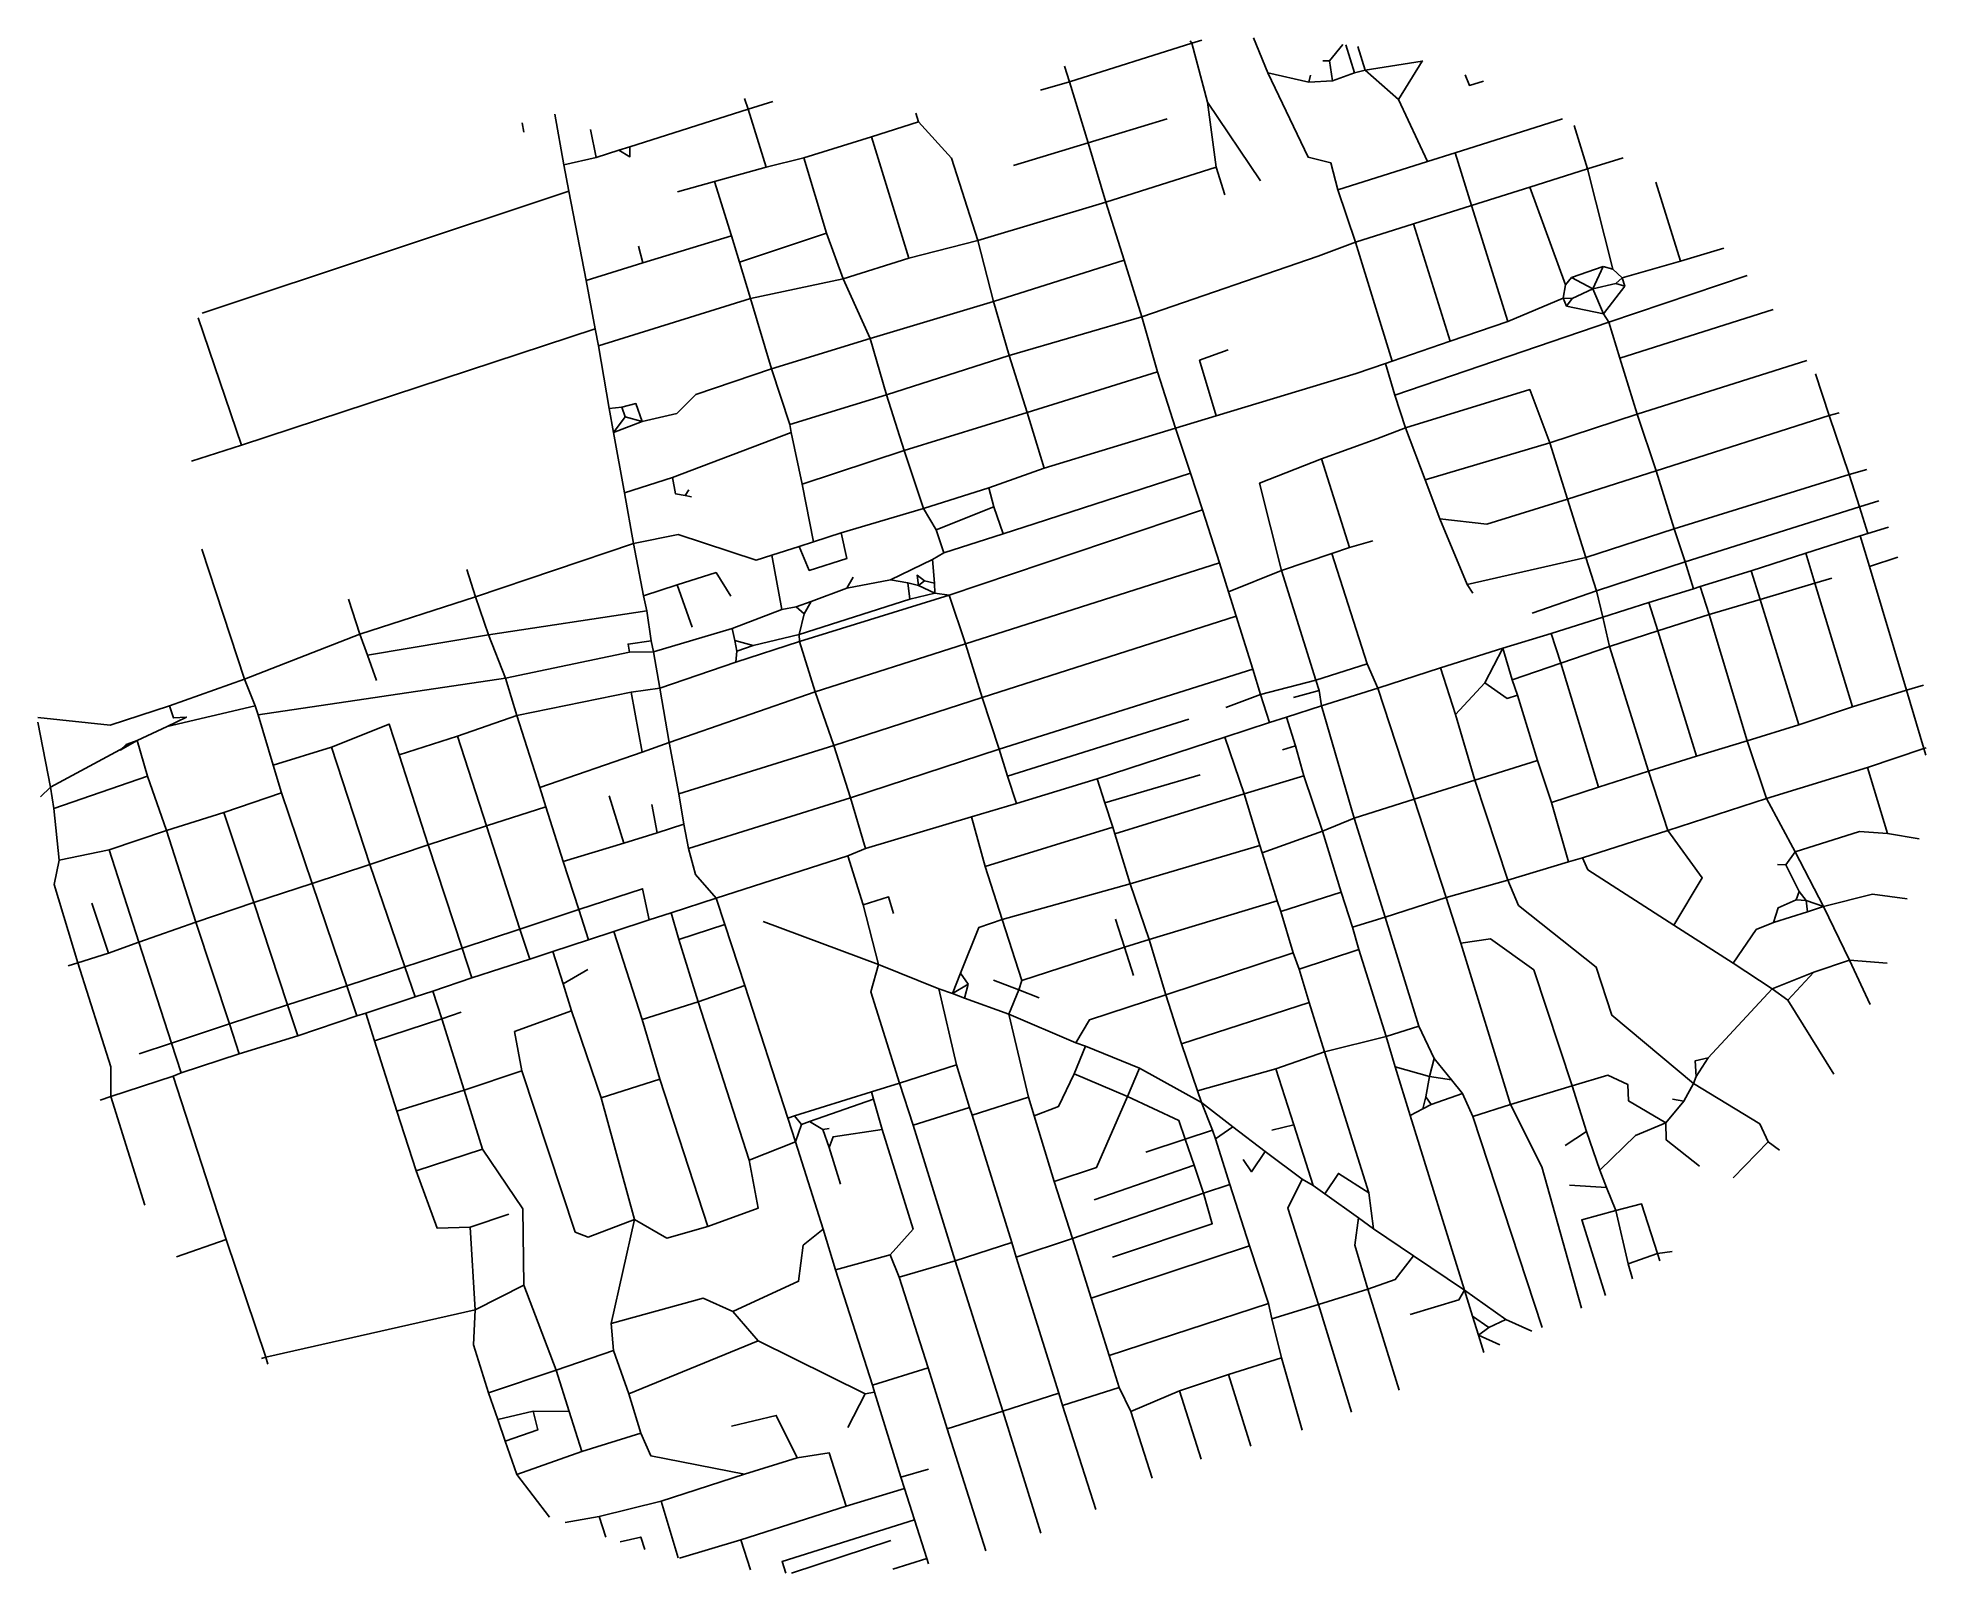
# Model space of a CAD drawing. Header units: metres. Extents: x 623810 to 626792, y 4838175 to 4840601.
import ezdxf

# ---------------------------------------------------------------- set-up
doc = ezdxf.new("R2010")
doc.units = ezdxf.units.M

msp = doc.modelspace()

# ---------------------------------------------------------------- linework, layer by layer
at = {"layer": 'ROADS'}
for points in [[(625632.5, 4840592.2), (625439.4, 4840531.1)], [(625632.5, 4840592.2), (625630, 4840596.1)], [(625648.4, 4840597.2), (625632.5, 4840592.2)], [(625657.2, 4840499.4), (625632.5, 4840592.2)], [(625752.6, 4840545.6), (625730, 4840601)], [(625850.1, 4840564.6), (625839.5, 4840564.5)], [(625850.1, 4840564.6), (625871, 4840590.2)], [(625854.9, 4840532.8), (625850.1, 4840564.6)], [(625889.7, 4840545.4), (625876.1, 4840589.6)], [(625906.3, 4840550), (625894.6, 4840587)], [(625996.2, 4840564.1), (625906.3, 4840550)], [(625996.2, 4840564.1), (625958.9, 4840503.2)], [(625997.2, 4840564.5), (625996.2, 4840564.1)], [(625439.4, 4840531.1), (625431.7, 4840555.9)], [(625863.2, 4840360.9), (625851.9, 4840403.5), (625816.3, 4840412.1), (625752.6, 4840545.6)], [(625817.2, 4840530.6), (625752.6, 4840545.6)], [(625817.2, 4840530.6), (625820.3, 4840541.8)], [(625854.9, 4840532.8), (625817.2, 4840530.6)], [(625889.7, 4840545.4), (625854.9, 4840532.8)], [(625906.3, 4840550), (625889.7, 4840545.4)], [(625958.9, 4840503.2), (625906.3, 4840550)], [(626093.2, 4840532.6), (626070.9, 4840525.7), (626064.4, 4840542.6)], [(624931.8, 4840488.1), (624926.3, 4840504.8)], [(625439.4, 4840531.1), (625393.8, 4840518.1)], [(625468.8, 4840435.1), (625439.4, 4840531.1)], [(626005, 4840405.4), (625958.9, 4840503.2)], [(624640.9, 4840400.4), (624626.4, 4840480.3)], [(624931.8, 4840488.1), (624745.2, 4840428.8)], [(624970.9, 4840500.3), (624931.8, 4840488.1)], [(624960.4, 4840396.8), (624931.8, 4840488.1)], [(625201.1, 4840468.1), (625196.5, 4840481.7)], [(625468.8, 4840435.1), (625593.8, 4840473.1)], [(625741.1, 4840374.7), (625657.2, 4840499.4)], [(625671.2, 4840396.7), (625657.2, 4840499.4)], [(626218.2, 4840472.9), (626048.4, 4840419.1)], [(624574.8, 4840466.7), (624577.5, 4840451.9)], [(624691.8, 4840411.9), (624682.9, 4840455.8)], [(625126.6, 4840444.3), (625020.1, 4840411.1)], [(625201.1, 4840468.1), (625126.6, 4840444.3)], [(625185.7, 4840252.9), (625126.6, 4840444.3)], [(625294.6, 4840280.5), (625253.2, 4840410.5), (625201.1, 4840468.1)], [(626257.6, 4840393.8), (626236.3, 4840462.2)], [(624727.5, 4840423.2), (624691.8, 4840411.9)], [(624727.5, 4840423.2), (624745.1, 4840413.1), (624745.2, 4840428.8)], [(624745.2, 4840428.8), (624727.5, 4840423.2)], [(625468.8, 4840435.1), (625350.8, 4840399.1)], [(625496.9, 4840341.4), (625468.8, 4840435.1)], [(626048.4, 4840419.1), (626005, 4840405.4)], [(626074.3, 4840335.8), (626048.4, 4840419.1)], [(624691.8, 4840411.9), (624640.9, 4840400.4)], [(624648.9, 4840358.5), (624640.9, 4840400.4)], [(624960.4, 4840396.8), (624878.9, 4840373.9)], [(625020.1, 4840411.1), (624960.4, 4840396.8)], [(625055.7, 4840292.1), (625020.1, 4840411.1)], [(625671.2, 4840396.7), (625496.9, 4840341.4)], [(625684.5, 4840352.6), (625671.2, 4840396.7)], [(626005, 4840405.4), (625863.2, 4840360.9)], [(626257.6, 4840393.8), (626166.5, 4840364.8)], [(626314, 4840411.5), (626257.6, 4840393.8)], [(626297.7, 4840235.5), (626257.6, 4840393.8)], [(624648.9, 4840358.5), (624069.8, 4840165.8)], [(624676, 4840217.7), (624648.9, 4840358.5)], [(624878.9, 4840373.9), (624820.6, 4840357.8)], [(624905.6, 4840288.1), (624878.9, 4840373.9)], [(625890.9, 4840277.9), (625863.2, 4840360.9)], [(626166.5, 4840364.8), (626074.3, 4840335.8)], [(626222.6, 4840210.8), (626166.5, 4840364.8)], [(626404.3, 4840248.3), (626365.3, 4840372.7)], [(625496.9, 4840341.4), (625294.6, 4840280.5)], [(625525.6, 4840249.6), (625496.9, 4840341.4)], [(626074.3, 4840335.8), (625982.6, 4840307)], [(626131.5, 4840152.9), (626074.3, 4840335.8)], [(625982.6, 4840307), (625890.9, 4840277.9)], [(626040.5, 4840121.8), (625982.6, 4840307)], [(624765.4, 4840245.6), (624758.7, 4840271.9)], [(624905.6, 4840288.1), (624765.4, 4840245.6)], [(624918.2, 4840246.6), (624905.6, 4840288.1)], [(625055.7, 4840292.1), (624918.2, 4840246.6)], [(625082.2, 4840220.2), (625055.7, 4840292.1)], [(625294.6, 4840280.5), (625185.7, 4840252.9)], [(625319.5, 4840184.5), (625294.6, 4840280.5)], [(625890.9, 4840277.9), (625832.4, 4840256.1)], [(625948.8, 4840090.2), (625890.9, 4840277.9)], [(626473, 4840268.8), (626404.3, 4840248.3)], [(624765.4, 4840245.6), (624676, 4840217.7)], [(624935.9, 4840189.2), (624918.2, 4840246.6)], [(625185.7, 4840252.9), (625082.2, 4840220.2)], [(625525.6, 4840249.6), (625319.5, 4840184.5)], [(625553.7, 4840160), (625525.6, 4840249.6)], [(625832.4, 4840256.1), (625553.7, 4840160)], [(626282.2, 4840239.5), (626232.5, 4840222.5)], [(626266, 4840204.5), (626282.2, 4840239.5)], [(626297.7, 4840235.5), (626282.2, 4840239.5)], [(626312.5, 4840221.9), (626297.7, 4840235.5)], [(626404.3, 4840248.3), (626312.5, 4840221.9)], [(624690.3, 4840141.4), (624676, 4840217.7)], [(625082.2, 4840220.2), (624935.9, 4840189.2)], [(625124.5, 4840125.7), (625082.2, 4840220.2)], [(626222.6, 4840210.8), (626219.2, 4840189.4)], [(626232.5, 4840222.5), (626222.6, 4840210.8)], [(626266, 4840204.5), (626232.5, 4840222.5)], [(626233.4, 4840188.9), (626266, 4840204.5)], [(626302.4, 4840212.6), (626266, 4840204.5)], [(626282.7, 4840164.6), (626266, 4840204.5)], [(626282.7, 4840164.6), (626316.5, 4840208.5)], [(626509.9, 4840225.6), (626291.1, 4840151.8)], [(626302.4, 4840212.6), (626312.5, 4840221.9)], [(626316.5, 4840208.5), (626302.4, 4840212.6)], [(626316.5, 4840208.5), (626312.5, 4840221.9)], [(624935.9, 4840189.2), (624695.8, 4840114.1)], [(624969, 4840078.2), (624935.9, 4840189.2)], [(625319.5, 4840184.5), (625124.5, 4840125.7)], [(625344.4, 4840098.8), (625319.5, 4840184.5)], [(626219.2, 4840189.4), (626131.5, 4840152.9)], [(626219.2, 4840189.4), (626224.1, 4840176.7)], [(626219.2, 4840189.4), (626233.4, 4840188.9)], [(626224.1, 4840176.7), (626233.4, 4840188.9)], [(626224.1, 4840176.7), (626282.7, 4840164.6)], [(624131.8, 4839957.6), (624063.5, 4840158.5)], [(625553.7, 4840160), (625344.4, 4840098.8)], [(625578.3, 4840073), (625553.7, 4840160)], [(626291.1, 4840151.8), (625953.1, 4840036.3)], [(626131.5, 4840152.9), (626040.5, 4840121.8)], [(626291.1, 4840151.8), (626282.7, 4840164.6)], [(626308.5, 4840094.6), (626291.1, 4840151.8)], [(626550.8, 4840171.6), (626308.5, 4840094.6)], [(624690.3, 4840141.4), (624131.8, 4839957.6)], [(624695.8, 4840114.1), (624690.3, 4840141.4)], [(625124.5, 4840125.7), (624969, 4840078.2)], [(625150.3, 4840036.7), (625124.5, 4840125.7)], [(626040.5, 4840121.8), (625948.8, 4840090.2)], [(624712.4, 4840015.5), (624695.8, 4840114.1)], [(625344.4, 4840098.8), (625150.3, 4840036.7)], [(625372.5, 4840008.8), (625344.4, 4840098.8)], [(625671.1, 4840003.7), (625644.8, 4840091.4), (625690.2, 4840107.8)], [(625938.3, 4840086.4), (625892.2, 4840070.4)], [(625948.8, 4840090.2), (625938.3, 4840086.4)], [(625938.3, 4840086.4), (625953.1, 4840036.3)], [(626336, 4840006.1), (626308.5, 4840094.6)], [(626603.8, 4840091.2), (626336, 4840006.1)], [(624969, 4840078.2), (624849.2, 4840037.6), (624819.2, 4840007.6), (624764.6, 4839994.6)], [(624997.9, 4839989.8), (624969, 4840078.2)], [(625578.3, 4840073), (625372.5, 4840008.8)], [(625606.8, 4839984.4), (625578.3, 4840073)], [(625892.2, 4840070.4), (625671.1, 4840003.7)], [(626639, 4840004.2), (626617.5, 4840069.8)], [(625150.3, 4840036.7), (624997.9, 4839989.8)], [(625178.2, 4839949.1), (625150.3, 4840036.7)], [(625970.3, 4839985), (625953.1, 4840036.3)], [(626197.8, 4839961.1), (626166.4, 4840045.2), (625970.3, 4839985)], [(624732.7, 4840017.3), (624712.4, 4840015.5)], [(624719.5, 4839977.2), (624712.4, 4840015.5)], [(624719.5, 4839977.2), (624737.6, 4840001.9)], [(624764.6, 4839994.6), (624754.8, 4840023.1), (624732.7, 4840017.3)], [(624737.6, 4840001.9), (624732.7, 4840017.3)], [(624764.6, 4839994.6), (624737.6, 4840001.9)], [(625372.5, 4840008.8), (625178.2, 4839949.1)], [(625399.3, 4839920.9), (625372.5, 4840008.8)], [(625671.1, 4840003.7), (625606.8, 4839984.4)], [(626336, 4840006.1), (626197.8, 4839961.1)], [(626366.1, 4839916.6), (626336, 4840006.1)], [(626639, 4840004.2), (626366.1, 4839916.6)], [(626655.1, 4840008.3), (626639, 4840004.2)], [(626670.5, 4839911), (626639, 4840004.2)], [(624764.6, 4839994.6), (624719.5, 4839977.2)], [(624736.5, 4839881.9), (624719.5, 4839977.2)], [(625000, 4839977.2), (624812.3, 4839906.2)], [(625000, 4839977.2), (624997.9, 4839989.8)], [(625017.3, 4839895.8), (625000, 4839977.2)], [(625606.8, 4839984.4), (625399.3, 4839920.9)], [(625630.7, 4839912.9), (625606.8, 4839984.4)], [(625837.3, 4839935.6), (625924.6, 4839967.4)], [(625970.3, 4839985), (625924.6, 4839967.4)], [(625970.3, 4839985), (626001.2, 4839902.8)], [(624131.8, 4839957.6), (624053, 4839932.3)], [(625178.2, 4839949.1), (625017.3, 4839895.8)], [(625208.7, 4839857.5), (625178.2, 4839949.1)], [(626197.8, 4839961.1), (626001.2, 4839902.8)], [(626225.8, 4839872.1), (626197.8, 4839961.1)], [(624812.3, 4839906.2), (624736.5, 4839881.9)], [(624812.3, 4839906.2), (624817, 4839880.6), (624832.4, 4839877.7)], [(625399.3, 4839920.9), (625311.8, 4839889.7)], [(625385.3, 4839833.6), (625630.7, 4839912.9)], [(625649.4, 4839855.3), (625630.7, 4839912.9)], [(625774.5, 4839759.3), (625739.7, 4839897.5), (625837.3, 4839935.6)], [(625881.4, 4839795.5), (625837.3, 4839935.6)], [(626366.1, 4839916.6), (626225.8, 4839872.1)], [(626394.2, 4839825), (626366.1, 4839916.6)], [(626670.5, 4839911), (626394.2, 4839825)], [(626698.9, 4839919), (626670.5, 4839911)], [(626687.1, 4839860), (626670.5, 4839911)], [(624751, 4839802), (624736.5, 4839881.9)], [(624832.4, 4839877.7), (624838.2, 4839886.8)], [(624832.4, 4839877.7), (624842.5, 4839875.7)], [(625034.9, 4839804.5), (625017.3, 4839895.8)], [(625311.8, 4839889.7), (625208.7, 4839857.5)], [(625311.8, 4839889.7), (625319.7, 4839860.1)], [(626001.2, 4839902.8), (626024.2, 4839840.9)], [(625208.7, 4839857.5), (625079.1, 4839818.7)], [(625229, 4839823.4), (625208.7, 4839857.5)], [(625319.7, 4839860.1), (625229, 4839823.4)], [(625649.4, 4839855.3), (625249.3, 4839720.5)], [(625319.7, 4839860.1), (625334.7, 4839817.2)], [(625676.1, 4839771.4), (625649.4, 4839855.3)], [(626225.8, 4839872.1), (626098.5, 4839832.7), (626024.2, 4839840.9)], [(626254.8, 4839780.1), (626225.8, 4839872.1)], [(626687.1, 4839860), (626411.6, 4839773.3)], [(626717.6, 4839869.5), (626687.1, 4839860)], [(626700.2, 4839817.8), (626687.1, 4839860)], [(625079.1, 4839818.7), (625088, 4839778.5), (625028.5, 4839759.5), (625012.6, 4839797.4)], [(625079.1, 4839818.7), (625034.9, 4839804.5)], [(625229, 4839823.4), (625240.8, 4839787.3)], [(625334.7, 4839817.2), (625240.8, 4839787.3)], [(625385.3, 4839833.6), (625334.7, 4839817.2)], [(626024.2, 4839840.9), (626067.3, 4839737.3)], [(626394.2, 4839825), (626254.8, 4839780.1)], [(626411.6, 4839773.3), (626394.2, 4839825)], [(626700.2, 4839817.8), (626688, 4839813.9)], [(626732.8, 4839828), (626700.2, 4839817.8)], [(624136.7, 4839587.5), (624069.2, 4839793.2)], [(624751, 4839802), (624501.5, 4839717.9)], [(624969.1, 4839783.4), (624944.7, 4839775.6), (624821.2, 4839816.1), (624751, 4839802)], [(624766.7, 4839719.6), (624751, 4839802)], [(625012.6, 4839797.4), (624969.1, 4839783.4)], [(625034.9, 4839804.5), (625012.6, 4839797.4)], [(625240.8, 4839787.3), (625222.9, 4839776.8)], [(625881.4, 4839795.5), (625853.7, 4839786.2)], [(625918.4, 4839806.4), (625881.4, 4839795.5)], [(626602.2, 4839786.7), (626515.9, 4839758.8)], [(626688, 4839813.9), (626602.2, 4839786.7)], [(626616.4, 4839739.2), (626602.2, 4839786.7)], [(626702.9, 4839765.8), (626688, 4839813.9)], [(624501.5, 4839717.9), (624487.8, 4839760.7)], [(624969.1, 4839783.4), (624985.2, 4839697.9)], [(625222.9, 4839776.8), (625156.7, 4839744.4)], [(625226.3, 4839739.5), (625222.9, 4839776.8)], [(625676.1, 4839771.4), (625275.1, 4839643.6)], [(625690.5, 4839725.5), (625676.1, 4839771.4)], [(625774.5, 4839759.3), (625690.5, 4839725.5)], [(625853.7, 4839786.2), (625774.5, 4839759.3)], [(625828.4, 4839586.2), (625774.5, 4839759.3)], [(625909.3, 4839611.9), (625853.7, 4839786.2)], [(626254.8, 4839780.1), (626067.3, 4839737.3)], [(626271.8, 4839727.3), (626254.8, 4839780.1)], [(626411.6, 4839773.3), (626271.8, 4839727.3)], [(626424.9, 4839730.6), (626411.6, 4839773.3)], [(626515.9, 4839758.8), (626435.7, 4839733.9)], [(626530.3, 4839713.3), (626515.9, 4839758.8)], [(626747.7, 4839780.4), (626702.9, 4839765.8)], [(626761.5, 4839570.3), (626702.9, 4839765.8)], [(624819.8, 4839736.6), (624766.7, 4839719.6)], [(624819.8, 4839736.6), (624881.4, 4839756.1), (624904.4, 4839718.6)], [(624819.8, 4839736.6), (624843.7, 4839670)], [(625087.6, 4839731.7), (625031.4, 4839710.2)], [(625087.6, 4839731.7), (625097.8, 4839748.6)], [(625156.7, 4839744.4), (625087.6, 4839731.7)], [(625184, 4839739.7), (625156.7, 4839744.4)], [(625187.2, 4839714), (625184, 4839739.7)], [(625201, 4839735.6), (625184, 4839739.7)], [(625210.4, 4839742.8), (625198.8, 4839751.9), (625201, 4839735.6)], [(625201, 4839735.6), (625210.4, 4839742.8)], [(625226.6, 4839723.7), (625201, 4839735.6)], [(625226.3, 4839739.5), (625210.4, 4839742.8)], [(625226.6, 4839723.7), (625226.3, 4839739.5)], [(626067.3, 4839737.3), (626076.5, 4839723.6)], [(626271.8, 4839727.3), (626170.1, 4839691.7)], [(626281.5, 4839685.5), (626271.8, 4839727.3)], [(626424.9, 4839730.6), (626354.6, 4839708.6)], [(626435.7, 4839733.9), (626424.9, 4839730.6)], [(626449.4, 4839689.6), (626435.7, 4839733.9)], [(626616.4, 4839739.2), (626530.3, 4839713.3)], [(626643.6, 4839747.5), (626616.4, 4839739.2)], [(626675.8, 4839544.2), (626616.4, 4839739.2)], [(624318.9, 4839658.9), (624300.8, 4839714.2)], [(624501.5, 4839717.9), (624318.9, 4839658.9)], [(624521.9, 4839657.8), (624501.5, 4839717.9)], [(624772.1, 4839695.5), (624766.7, 4839719.6)], [(624985.2, 4839697.9), (624906.6, 4839667.8)], [(625008, 4839702.1), (624985.2, 4839697.9)], [(625031.4, 4839710.2), (625008, 4839702.1)], [(625020.6, 4839690.7), (625008, 4839702.1)], [(625187.2, 4839714), (625012.5, 4839658.4)], [(625249.3, 4839720.5), (625013.1, 4839647.4)], [(625020.6, 4839690.7), (625031.4, 4839710.2)], [(625226.6, 4839723.7), (625187.2, 4839714)], [(625249.3, 4839720.5), (625226.6, 4839723.7)], [(625275.1, 4839643.6), (625249.3, 4839720.5)], [(625702.6, 4839687.1), (625690.5, 4839725.5)], [(626354.6, 4839708.6), (626281.5, 4839685.5)], [(626368.4, 4839664.1), (626354.6, 4839708.6)], [(626449.4, 4839689.6), (626530.3, 4839713.3)], [(626591.3, 4839515.6), (626530.3, 4839713.3)], [(624772.1, 4839695.5), (624521.9, 4839657.8)], [(624779, 4839648.4), (624772.1, 4839695.5)], [(624906.6, 4839667.8), (624782.2, 4839630.8)], [(624910.8, 4839648.6), (624906.6, 4839667.8)], [(625012.5, 4839658.4), (625020.6, 4839690.7)], [(625702.6, 4839687.1), (625301.5, 4839558.7)], [(625729, 4839603.5), (625702.6, 4839687.1)], [(626281.5, 4839685.5), (626199.9, 4839660)], [(626292.2, 4839639.4), (626281.5, 4839685.5)], [(626449.4, 4839689.6), (626368.4, 4839664.1)], [(626509.5, 4839490.5), (626449.4, 4839689.6)], [(624318.9, 4839658.9), (624136.7, 4839587.5)], [(624330.9, 4839625.5), (624318.9, 4839658.9)], [(624521.9, 4839657.8), (624330.9, 4839625.5)], [(624548.9, 4839589.1), (624521.9, 4839657.8)], [(624779, 4839648.4), (624742.3, 4839643), (624744.6, 4839630.3)], [(624782.2, 4839630.8), (624779, 4839648.4)], [(624914.2, 4839631.7), (624910.8, 4839648.6)], [(624939.6, 4839641.1), (624910.8, 4839648.6)], [(625013.1, 4839647.4), (624912.3, 4839614.7)], [(624939.6, 4839641.1), (624914.2, 4839631.7)], [(625012.5, 4839658.4), (624939.6, 4839641.1)], [(625013.1, 4839647.4), (625012.5, 4839658.4)], [(625038, 4839567.5), (625013.1, 4839647.4)], [(625275.1, 4839643.6), (625038, 4839567.5)], [(625301.5, 4839558.7), (625275.1, 4839643.6)], [(626199.9, 4839660), (626123.7, 4839636.8)], [(626215.4, 4839613.2), (626199.9, 4839660)], [(626292.2, 4839639.4), (626215.4, 4839613.2)], [(626368.4, 4839664.1), (626292.2, 4839639.4)], [(626353.6, 4839442.4), (626292.2, 4839639.4)], [(626429.8, 4839465.8), (626368.4, 4839664.1)], [(624345.1, 4839585.8), (624330.9, 4839625.5)], [(624744.6, 4839630.3), (624548.9, 4839589.1)], [(624782.2, 4839630.8), (624744.6, 4839630.3)], [(624792.6, 4839573.6), (624782.2, 4839630.8)], [(624912.3, 4839614.7), (624792.6, 4839573.6)], [(624912.3, 4839614.7), (624914.2, 4839631.7)], [(625909.3, 4839611.9), (625828.4, 4839586.2)], [(625926.2, 4839573.6), (625909.3, 4839611.9)], [(626123.7, 4839636.8), (626025.4, 4839605.6)], [(626095.3, 4839581.9), (626123.7, 4839636.8)], [(626138.7, 4839586.6), (626123.7, 4839636.8)], [(626215.4, 4839613.2), (626138.7, 4839586.6)], [(626274.7, 4839417.3), (626215.4, 4839613.2)], [(624136.7, 4839587.5), (624018.2, 4839545.4)], [(624153.3, 4839545.6), (624136.7, 4839587.5)], [(624548.9, 4839589.1), (624158.1, 4839531.1)], [(624566.4, 4839530.4), (624548.9, 4839589.1)], [(625729, 4839603.5), (625328.2, 4839476.9)], [(625741.3, 4839563.4), (625729, 4839603.5)], [(625828.4, 4839586.2), (625741.3, 4839563.4)], [(625833.6, 4839569.8), (625828.4, 4839586.2)], [(626025.4, 4839605.6), (625926.2, 4839573.6)], [(626049.2, 4839531.7), (626025.4, 4839605.6)], [(626049.2, 4839531.7), (626095.3, 4839581.9)], [(626147.1, 4839562.5), (626130.9, 4839557.3), (626095.3, 4839581.9)], [(626147.1, 4839562.5), (626138.7, 4839586.6)], [(626788, 4839578), (626761.5, 4839570.3)], [(624747.3, 4839566.9), (624566.4, 4839530.4)], [(624792.6, 4839573.6), (624747.3, 4839566.9)], [(624764.3, 4839472.6), (624747.3, 4839566.9)], [(624807.4, 4839487.6), (624792.6, 4839573.6)], [(625038, 4839567.5), (624807.4, 4839487.6)], [(625067.1, 4839482.8), (625038, 4839567.5)], [(625301.5, 4839558.7), (625067.1, 4839482.8)], [(625328.2, 4839476.9), (625301.5, 4839558.7)], [(625741.3, 4839563.4), (625686.1, 4839543.1)], [(625755.2, 4839519.3), (625741.3, 4839563.4)], [(625833.6, 4839569.8), (625793.3, 4839558.8)], [(625837.6, 4839545.4), (625833.6, 4839569.8)], [(625926.2, 4839573.6), (625837.6, 4839545.4)], [(625983.6, 4839398.3), (625926.2, 4839573.6)], [(626178.6, 4839459), (626147.1, 4839562.5)], [(626761.5, 4839570.3), (626675.8, 4839544.2)], [(626788.9, 4839478.2), (626761.5, 4839570.3)], [(623830.2, 4839417.3), (623810, 4839519.8)], [(624018.2, 4839545.4), (623924.2, 4839515.1), (623810.4, 4839527.2)], [(624153.3, 4839545.6), (624014.4, 4839512.8)], [(624014.4, 4839512.8), (624044.9, 4839527.7), (624024.4, 4839526.5), (624018.2, 4839545.4)], [(624158.1, 4839531.1), (624153.3, 4839545.6)], [(624181.6, 4839451.7), (624158.1, 4839531.1)], [(624566.4, 4839530.4), (624472.9, 4839497.7)], [(624603.1, 4839416.6), (624566.4, 4839530.4)], [(625627.8, 4839524.7), (625341.5, 4839434.3)], [(625755.2, 4839519.3), (625684.7, 4839496.1)], [(625782.1, 4839527.8), (625755.2, 4839519.3)], [(625837.6, 4839545.4), (625782.1, 4839527.8)], [(625796.3, 4839482.2), (625782.1, 4839527.8)], [(625888.9, 4839367.9), (625837.6, 4839545.4)], [(626079.5, 4839428.4), (626049.2, 4839531.7)], [(626675.8, 4839544.2), (626591.3, 4839515.6)], [(623966.9, 4839490.8), (623830.2, 4839417.3)], [(623966.9, 4839490.8), (623949.9, 4839484.4), (623940, 4839475.6), (623966.9, 4839490.8)], [(624014.4, 4839512.8), (623966.9, 4839490.8)], [(623983.3, 4839434.2), (623966.9, 4839490.8)], [(624380.8, 4839468.1), (624364.8, 4839516.8), (624273.8, 4839480.5)], [(624472.9, 4839497.7), (624380.8, 4839468.1)], [(624518.9, 4839356.2), (624472.9, 4839497.7)], [(625684.7, 4839496.1), (625483.1, 4839430.1)], [(625715.1, 4839406.7), (625684.7, 4839496.1)], [(626509.5, 4839490.5), (626429.8, 4839465.8)], [(626591.3, 4839515.6), (626509.5, 4839490.5)], [(626540.1, 4839399.2), (626509.5, 4839490.5)], [(624273.8, 4839480.5), (624181.6, 4839451.7)], [(624334.6, 4839295), (624273.8, 4839480.5)], [(624426.7, 4839326.1), (624380.8, 4839468.1)], [(624764.3, 4839472.6), (624603.1, 4839416.6)], [(624807.4, 4839487.6), (624764.3, 4839472.6)], [(624822.3, 4839406.5), (624807.4, 4839487.6)], [(625067.1, 4839482.8), (624822.3, 4839406.5)], [(625093.5, 4839400.4), (625067.1, 4839482.8)], [(625328.2, 4839476.9), (625093.5, 4839400.4)], [(625341.5, 4839434.3), (625328.2, 4839476.9)], [(625796.3, 4839482.2), (625775.8, 4839476.2)], [(625809.6, 4839434.8), (625796.3, 4839482.2)], [(626178.6, 4839459), (626079.5, 4839428.4)], [(626200.4, 4839393), (626178.6, 4839459)], [(626429.8, 4839465.8), (626353.6, 4839442.4)], [(626788.9, 4839478.2), (626699.8, 4839448.2)], [(626792.5, 4839479.3), (626788.9, 4839478.2)], [(626792.1, 4839467.4), (626788.9, 4839478.2)], [(623983.3, 4839434.2), (623835.5, 4839383.6)], [(624013.1, 4839348.5), (623983.3, 4839434.2)], [(624195.2, 4839407.9), (624181.6, 4839451.7)], [(625356, 4839391.4), (625341.5, 4839434.3)], [(625483.1, 4839430.1), (625356, 4839391.4)], [(625495.2, 4839392.4), (625483.1, 4839430.1)], [(625495.2, 4839392.4), (625645.6, 4839436.7)], [(625809.6, 4839434.8), (625715.1, 4839406.7)], [(625838.8, 4839347.4), (625809.6, 4839434.8)], [(626353.6, 4839442.4), (626274.7, 4839417.3)], [(626384.4, 4839348.6), (626353.6, 4839442.4)], [(626699.8, 4839448.2), (626540.1, 4839399.2)], [(626731.1, 4839343.7), (626699.8, 4839448.2)], [(623814.5, 4839402), (623830.2, 4839417.3)], [(623835.5, 4839383.6), (623830.2, 4839417.3)], [(624195.2, 4839407.9), (624103.7, 4839377.3)], [(624243.3, 4839264.8), (624195.2, 4839407.9)], [(624612.5, 4839386.1), (624603.1, 4839416.6)], [(624735.8, 4839328.7), (624712.6, 4839403.6)], [(624830.5, 4839358.6), (624822.3, 4839406.5)], [(625093.5, 4839400.4), (624837.8, 4839320.3)], [(625117.5, 4839320.3), (625093.5, 4839400.4)], [(625715.1, 4839406.7), (625511.2, 4839343.4)], [(625739.8, 4839324.9), (625715.1, 4839406.7)], [(626079.5, 4839428.4), (625983.6, 4839398.3)], [(626131.6, 4839270.1), (626079.5, 4839428.4)], [(626274.7, 4839417.3), (626200.4, 4839393)], [(626540.1, 4839399.2), (626384.4, 4839348.6)], [(626585.3, 4839314.9), (626540.1, 4839399.2)], [(623843.7, 4839302), (623835.5, 4839383.6)], [(624103.7, 4839377.3), (624013.1, 4839348.5)], [(624151.4, 4839235.1), (624103.7, 4839377.3)], [(624612.5, 4839386.1), (624518.9, 4839356.2)], [(624640, 4839299.8), (624612.5, 4839386.1)], [(624788, 4839345.2), (624779.6, 4839389.7)], [(625284.8, 4839370.3), (625117.5, 4839320.3)], [(625356, 4839391.4), (625284.8, 4839370.3)], [(625306.1, 4839291.9), (625284.8, 4839370.3)], [(625507.7, 4839354.1), (625495.2, 4839392.4)], [(625983.6, 4839398.3), (625888.9, 4839367.9)], [(626034.5, 4839243), (625983.6, 4839398.3)], [(626227.4, 4839299.3), (626200.4, 4839393)], [(624013.1, 4839348.5), (623922.6, 4839318.3)], [(624059.6, 4839204), (624013.1, 4839348.5)], [(624518.9, 4839356.2), (624426.7, 4839326.1)], [(624571.6, 4839192.7), (624518.9, 4839356.2)], [(624788, 4839345.2), (624735.8, 4839328.7)], [(624830.5, 4839358.6), (624788, 4839345.2)], [(624837.8, 4839320.3), (624830.5, 4839358.6)], [(625507.7, 4839354.1), (625306.1, 4839291.9)], [(625511.2, 4839343.4), (625507.7, 4839354.1)], [(625535.4, 4839264.3), (625511.2, 4839343.4)], [(625838.8, 4839347.4), (625743.5, 4839313.1)], [(625888.9, 4839367.9), (625838.8, 4839347.4)], [(625868.6, 4839251), (625838.8, 4839347.4)], [(625937.9, 4839211.5), (625888.9, 4839367.9)], [(626384.4, 4839348.6), (626249.7, 4839305.6)], [(626393.8, 4839199.2), (626438.8, 4839273.9), (626384.4, 4839348.6)], [(626731.1, 4839343.7), (626687, 4839347.1), (626585.3, 4839314.9)], [(626781.1, 4839335.2), (626731.1, 4839343.7)], [(623922.6, 4839318.3), (623843.7, 4839302)], [(623969.7, 4839172.3), (623922.6, 4839318.3)], [(624426.7, 4839326.1), (624334.6, 4839295)], [(624480.1, 4839162.5), (624426.7, 4839326.1)], [(624735.8, 4839328.7), (624640, 4839299.8)], [(624881.5, 4839241.8), (624849, 4839279), (624837.8, 4839320.3)], [(625117.5, 4839320.3), (625089.3, 4839308.7)], [(625739.8, 4839324.9), (625535.4, 4839264.3)], [(625743.5, 4839313.1), (625739.8, 4839324.9)], [(625767.6, 4839237.4), (625743.5, 4839313.1)], [(626570.9, 4839294.6), (626585.3, 4839314.9)], [(626630.2, 4839228.4), (626585.3, 4839314.9)], [(623873.2, 4839139.8), (623836, 4839263.5), (623843.7, 4839302)], [(624334.6, 4839295), (624243.3, 4839264.8)], [(624389.8, 4839133.5), (624334.6, 4839295)], [(624664.6, 4839223.7), (624640, 4839299.8)], [(625089.3, 4839308.7), (624881.5, 4839241.8)], [(625113.7, 4839231), (625089.3, 4839308.7)], [(625333.1, 4839208.2), (625306.1, 4839291.9)], [(626227.4, 4839299.3), (626131.6, 4839270.1)], [(626249.7, 4839305.6), (626227.4, 4839299.3)], [(626393.8, 4839199.2), (626258.3, 4839286.5), (626249.7, 4839305.6)], [(626570.9, 4839294.6), (626557.4, 4839295.1)], [(626591.7, 4839252.1), (626570.9, 4839294.6)], [(624243.3, 4839264.8), (624151.4, 4839235.1)], [(624298, 4839103.4), (624243.3, 4839264.8)], [(624775.5, 4839207.4), (624765.3, 4839256.7), (624664.6, 4839223.7)], [(625535.4, 4839264.3), (625333.1, 4839208.2)], [(625565, 4839176.3), (625535.4, 4839264.3)], [(625868.6, 4839251), (625773.2, 4839220.9)], [(625886.6, 4839195.8), (625868.6, 4839251)], [(626131.6, 4839270.1), (626034.5, 4839243)], [(626131.6, 4839270.1), (626148.4, 4839230.2), (626271.3, 4839132.9), (626296.1, 4839056.8), (626424.9, 4838949.2)], [(626587, 4839239.1), (626591.7, 4839252.1)], [(626602.9, 4839238.1), (626591.7, 4839252.1)], [(623921.6, 4839154.8), (623895.3, 4839234)], [(624151.4, 4839235.1), (624059.6, 4839204)], [(624204.5, 4839073.2), (624151.4, 4839235.1)], [(624664.6, 4839223.7), (624571.6, 4839192.7)], [(624680, 4839176), (624664.6, 4839223.7)], [(624881.5, 4839241.8), (624810.2, 4839218.5)], [(624895.1, 4839200.1), (624881.5, 4839241.8)], [(625113.7, 4839231), (625153.6, 4839243.7), (625161.7, 4839217.7)], [(625137.8, 4839136.9), (625113.7, 4839231)], [(625767.6, 4839237.4), (625565, 4839176.3)], [(625773.2, 4839220.9), (625767.6, 4839237.4)], [(625792.9, 4839155.3), (625773.2, 4839220.9)], [(626034.5, 4839243), (625937.9, 4839211.5)], [(626057.4, 4839170.6), (626034.5, 4839243)], [(626551.1, 4839203.1), (626558.7, 4839226.7), (626587, 4839239.1)], [(626605, 4839220.3), (626551.1, 4839203.1)], [(626587, 4839239.1), (626602.9, 4839238.1)], [(626605, 4839220.3), (626602.9, 4839238.1)], [(626602.9, 4839238.1), (626630.2, 4839228.4)], [(626630.2, 4839228.4), (626605, 4839220.3)], [(626762.2, 4839240.6), (626707.8, 4839248.3), (626630.2, 4839228.4)], [(626671.3, 4839143.6), (626630.2, 4839228.4)], [(624059.6, 4839204), (623969.7, 4839172.3)], [(624112.8, 4839043), (624059.6, 4839204)], [(624571.6, 4839192.7), (624480.1, 4839162.5)], [(624586.9, 4839145.6), (624571.6, 4839192.7)], [(624775.5, 4839207.4), (624719.7, 4839188.9)], [(624810.2, 4839218.5), (624775.5, 4839207.4)], [(624822.7, 4839176.2), (624810.2, 4839218.5)], [(624822.7, 4839176.2), (624895.1, 4839200.1)], [(624926.5, 4839103.5), (624895.1, 4839200.1)], [(625137.8, 4839136.9), (624955.7, 4839205)], [(625267.1, 4839123.4), (625296, 4839195.3), (625333.1, 4839208.2)], [(625364.4, 4839111.4), (625333.1, 4839208.2)], [(625526.4, 4839164.1), (625512.3, 4839208.4)], [(625937.9, 4839211.5), (625886.6, 4839195.8)], [(625896.5, 4839160.7), (625886.6, 4839195.8)], [(625990.9, 4839039.3), (625937.9, 4839211.5)], [(626487.3, 4839139.3), (626393.8, 4839199.2)], [(626551.1, 4839203.1), (626524, 4839192.1), (626487.3, 4839139.3)], [(623969.7, 4839172.3), (623921.6, 4839154.8)], [(624021.2, 4839012.8), (623969.7, 4839172.3)], [(624480.1, 4839162.5), (624389.8, 4839133.5)], [(624495.3, 4839116.1), (624480.1, 4839162.5)], [(624680, 4839176), (624623.6, 4839157.7)], [(624719.7, 4839188.9), (624680, 4839176)], [(624764.3, 4839050), (624719.7, 4839188.9)], [(624853.2, 4839078), (624822.7, 4839176.2)], [(625526.4, 4839164.1), (625364.4, 4839111.4)], [(625565, 4839176.3), (625526.4, 4839164.1)], [(625526.4, 4839164.1), (625540.7, 4839119.7)], [(625591.6, 4839088.8), (625565, 4839176.3)], [(625896.5, 4839160.7), (625802.3, 4839129.7)], [(625939.7, 4839023.2), (625896.5, 4839160.7)], [(626233.1, 4838945.4), (626172.5, 4839128.3), (626104.2, 4839177.3), (626057.4, 4839170.6)], [(626135.8, 4838916), (626057.4, 4839170.6)], [(623873.2, 4839139.8), (623858.1, 4839134.7)], [(623921.6, 4839154.8), (623873.2, 4839139.8)], [(623925.2, 4838928.3), (623925.5, 4838975.5), (623873.2, 4839139.8)], [(624389.8, 4839133.5), (624298, 4839103.4)], [(624405.8, 4839085.8), (624389.8, 4839133.5)], [(624586.9, 4839145.6), (624495.3, 4839116.1)], [(624623.6, 4839157.7), (624586.9, 4839145.6)], [(624639.6, 4839106.4), (624623.6, 4839157.7)], [(625170.8, 4838949.7), (625125.5, 4839094), (625137.8, 4839136.9)], [(625233.3, 4839098.7), (625137.8, 4839136.9)], [(625792.9, 4839155.3), (625591.6, 4839088.8)], [(625802.3, 4839129.7), (625792.9, 4839155.3)], [(626548.9, 4839098.3), (626487.3, 4839139.3)], [(626671.3, 4839143.6), (626615.1, 4839124.9)], [(626704.1, 4839073.7), (626671.3, 4839143.6)], [(626731, 4839138.9), (626671.3, 4839143.6)], [(624298, 4839103.4), (624204.5, 4839073.2)], [(624313.8, 4839055.7), (624298, 4839103.4)], [(624495.3, 4839116.1), (624433.7, 4839094.8)], [(624639.6, 4839106.4), (624679, 4839128.8)], [(624653, 4839063.7), (624639.6, 4839106.4)], [(624926.5, 4839103.5), (624853.2, 4839078)], [(624994.7, 4838894.4), (624926.5, 4839103.5)], [(625254.5, 4839091.1), (625267.1, 4839123.4)], [(625254.5, 4839091.1), (625279.3, 4839105.7)], [(625279.3, 4839105.7), (625267.1, 4839123.4)], [(625273.7, 4839084), (625279.3, 4839105.7)], [(625359.6, 4839097), (625319.6, 4839112)], [(625359.6, 4839097), (625364.4, 4839111.4)], [(625817.8, 4839076.8), (625802.3, 4839129.7)], [(626615.1, 4839124.9), (626548.9, 4839098.3)], [(626574, 4839080.8), (626615.1, 4839124.9)], [(624204.5, 4839073.2), (624112.8, 4839043)], [(624220.6, 4839024.2), (624204.5, 4839073.2)], [(624405.8, 4839085.8), (624328, 4839060)], [(624433.7, 4839094.8), (624405.8, 4839085.8)], [(624448.2, 4839051.1), (624433.7, 4839094.8)], [(624853.2, 4839078), (624764.3, 4839050)], [(624933.6, 4838827.6), (624853.2, 4839078)], [(625261.2, 4838978.4), (625233.3, 4839098.7)], [(625254.5, 4839091.1), (625233.3, 4839098.7)], [(625273.7, 4839084), (625254.5, 4839091.1)], [(625343.7, 4839058.4), (625273.7, 4839084)], [(625343.7, 4839058.4), (625359.6, 4839097)], [(625359.6, 4839097), (625391.8, 4839084.4)], [(625591.6, 4839088.8), (625471.1, 4839049.7), (625449.7, 4839013.3)], [(625616.3, 4839011.8), (625591.6, 4839088.8)], [(625817.8, 4839076.8), (625616.3, 4839011.8)], [(625842.4, 4838998.9), (625817.8, 4839076.8)], [(626548.9, 4839098.3), (626448.2, 4838989.4)], [(626574, 4839080.8), (626548.9, 4839098.3)], [(626646.3, 4838963.6), (626574, 4839080.8)], [(624112.8, 4839043), (624021.2, 4839012.8)], [(624128.3, 4838996), (624112.8, 4839043)], [(624313.8, 4839055.7), (624220.6, 4839024.2)], [(624328, 4839060), (624313.8, 4839055.7)], [(624341.8, 4839016.5), (624328, 4839060)], [(624448.2, 4839051.1), (624341.8, 4839016.5)], [(624448.2, 4839051.1), (624478.8, 4839061.6)], [(624483.4, 4838938.3), (624448.2, 4839051.1)], [(624574.5, 4838968.8), (624563.2, 4839031), (624653, 4839063.7)], [(624699.9, 4838926.1), (624653, 4839063.7)], [(624792.7, 4838955.7), (624764.3, 4839050)], [(625374.9, 4838927.5), (625343.7, 4839058.4)], [(625449.7, 4839013.3), (625343.7, 4839058.4)], [(624021.2, 4839012.8), (623970.3, 4838995.9)], [(624036.4, 4838965.6), (624021.2, 4839012.8)], [(624220.6, 4839024.2), (624128.3, 4838996)], [(624377.3, 4838905.1), (624341.8, 4839016.5)], [(625464.6, 4839008), (625449.7, 4839013.3)], [(625641.5, 4838937.2), (625616.3, 4839011.8)], [(625939.7, 4839023.2), (625842.4, 4838998.9)], [(625990.9, 4839039.3), (625939.7, 4839023.2)], [(625954, 4838975.5), (625939.7, 4839023.2)], [(626015.5, 4838988.3), (625990.9, 4839039.3)], [(624128.3, 4838996), (624036.4, 4838965.6)], [(625464.6, 4839008), (625446.9, 4838964.4)], [(625549.8, 4838973.1), (625464.6, 4839008)], [(625842.4, 4838998.9), (625765.4, 4838972.2)], [(625912.3, 4838776.2), (625842.4, 4838998.9)], [(626007.8, 4838960.1), (626015.5, 4838988.3)], [(626042.9, 4838954.7), (626015.5, 4838988.3)], [(626429.2, 4838960.2), (626427.3, 4838984.6), (626448.2, 4838989.4)], [(626448.2, 4838989.4), (626429.2, 4838960.2)], [(624023.7, 4838960.5), (623925.2, 4838928.3)], [(624036.4, 4838965.6), (624023.7, 4838960.5)], [(624107.5, 4838702.4), (624023.7, 4838960.5)], [(624574.5, 4838968.8), (624483.4, 4838938.3)], [(624752.7, 4838733.9), (624679.3, 4838706.1), (624659, 4838714.2), (624574.5, 4838968.8)], [(624792.7, 4838955.7), (624699.9, 4838926.1)], [(624868.2, 4838723.2), (624792.7, 4838955.7)], [(625261.2, 4838978.4), (625170.8, 4838949.7)], [(625281.5, 4838911.1), (625261.2, 4838978.4)], [(625446.9, 4838964.4), (625422.2, 4838912.8), (625383.7, 4838898.1)], [(625531, 4838928.3), (625446.9, 4838964.4)], [(625549.8, 4838973.1), (625531, 4838928.3)], [(625648.1, 4838918.7), (625549.8, 4838973.1)], [(625765.4, 4838972.2), (625641.5, 4838937.2)], [(625793.9, 4838883.4), (625765.4, 4838972.2)], [(625977.2, 4838898.6), (625954, 4838975.5)], [(626007.8, 4838960.1), (625954, 4838975.5)], [(626002.4, 4838927.7), (626007.8, 4838960.1)], [(626042.9, 4838954.7), (626007.8, 4838960.1)], [(626059.9, 4838933.3), (626042.9, 4838954.7)], [(626381.2, 4838887), (626322.5, 4838921.3), (626321.2, 4838947.5), (626289.6, 4838962), (626233.1, 4838945.4)], [(626429.2, 4838960.2), (626424.9, 4838949.2)], [(623925.2, 4838928.3), (623908.4, 4838922.8)], [(623979.1, 4838756.7), (623925.2, 4838928.3)], [(624483.4, 4838938.3), (624377.3, 4838905.1)], [(624512.3, 4838845.3), (624483.4, 4838938.3)], [(624752.7, 4838733.9), (624699.9, 4838926.1)], [(625126.7, 4838935.9), (625005.3, 4838897.7)], [(625028.8, 4838888.7), (625129.8, 4838924.3)], [(625170.8, 4838949.7), (625126.7, 4838935.9)], [(625129.8, 4838924.3), (625126.7, 4838935.9)], [(625143.8, 4838876.4), (625129.8, 4838924.3)], [(625192.4, 4838883.2), (625170.8, 4838949.7)], [(625374.9, 4838927.5), (625285.7, 4838898.8)], [(625383.7, 4838898.1), (625374.9, 4838927.5)], [(625531, 4838928.3), (625482.2, 4838816.5), (625415.2, 4838794.1)], [(625622.2, 4838861.1), (625612.1, 4838890.7), (625531, 4838928.3)], [(625648.1, 4838918.7), (625641.5, 4838937.2)], [(625997.3, 4838908.9), (626002.4, 4838927.7)], [(626010.5, 4838915.8), (626002.4, 4838927.7)], [(626010.5, 4838915.8), (626059.9, 4838933.3)], [(626076.3, 4838896.9), (626059.9, 4838933.3)], [(626233.1, 4838945.4), (626135.8, 4838916)], [(626255.8, 4838872.9), (626233.1, 4838945.4)], [(626409.6, 4838921.2), (626392, 4838924.3)], [(626409.6, 4838921.2), (626424.9, 4838949.2)], [(626424.9, 4838949.2), (626529.5, 4838885.3), (626542.6, 4838856.8)], [(624407.7, 4838811.2), (624377.3, 4838905.1)], [(625005.3, 4838897.7), (624994.7, 4838894.4)], [(625006.5, 4838856.7), (624994.7, 4838894.4)], [(625016.4, 4838884.4), (625005.3, 4838897.7)], [(625281.5, 4838911.1), (625192.4, 4838883.2)], [(625285.7, 4838898.8), (625281.5, 4838911.1)], [(625348.2, 4838697.5), (625285.7, 4838898.8)], [(625415.2, 4838794.1), (625383.7, 4838898.1)], [(625665.4, 4838875.4), (625648.1, 4838918.7)], [(625697.4, 4838880.6), (625648.1, 4838918.7)], [(625977.2, 4838898.6), (625997.3, 4838908.9)], [(626063.1, 4838622.2), (625977.2, 4838898.6)], [(625997.3, 4838908.9), (626010.5, 4838915.8)], [(626135.8, 4838916), (626076.3, 4838896.9)], [(626185.7, 4838563.7), (626076.3, 4838896.9)], [(626247.9, 4838593.9), (626185.2, 4838817.4), (626135.8, 4838916)], [(626381.2, 4838887), (626409.6, 4838921.2)], [(625006.5, 4838856.7), (625016.4, 4838884.4)], [(625016.4, 4838884.4), (625028.8, 4838888.7)], [(625049.9, 4838876.2), (625028.8, 4838888.7)], [(625049.9, 4838876.2), (625059.8, 4838877.7)], [(625060.1, 4838847.9), (625049.9, 4838876.2)], [(625143.8, 4838876.4), (625066.1, 4838864.9), (625060.1, 4838847.9)], [(625156.2, 4838678.3), (625192.3, 4838718.9), (625143.8, 4838876.4)], [(625259, 4838669), (625192.4, 4838883.2)], [(625665.4, 4838875.4), (625622.2, 4838861.1)], [(625670, 4838861.6), (625665.4, 4838875.4)], [(625670, 4838861.6), (625697.4, 4838880.6)], [(625748.6, 4838841.5), (625697.4, 4838880.6)], [(625793.9, 4838883.4), (625759.1, 4838875.1)], [(625824.1, 4838787.9), (625793.9, 4838883.4)], [(626255.8, 4838872.9), (626222.1, 4838850.9)], [(626276.8, 4838812), (626255.8, 4838872.9)], [(626276.8, 4838812), (626333.5, 4838866.8), (626381.2, 4838887)], [(626434.6, 4838818.2), (626381.9, 4838859.9), (626381.2, 4838887)], [(624512.3, 4838845.3), (624407.7, 4838811.2)], [(624577.7, 4838630.3), (624576, 4838751), (624512.3, 4838845.3)], [(625006.5, 4838856.7), (624933.6, 4838827.6)], [(625050.4, 4838718.7), (625006.5, 4838856.7)], [(625077.8, 4838790.1), (625060.1, 4838847.9)], [(625622.2, 4838861.1), (625560.2, 4838840.6)], [(625636.1, 4838819.7), (625622.2, 4838861.1)], [(625692.5, 4838789.3), (625670, 4838861.6)], [(625748.6, 4838841.5), (625726.8, 4838809.5), (625713.9, 4838828.7)], [(625806.9, 4838797.9), (625748.6, 4838841.5)], [(626487.6, 4838799.9), (626542.6, 4838856.8)], [(626542.6, 4838856.8), (626560.7, 4838843.5)], [(624492.8, 4838722), (624440.8, 4838720.5), (624407.7, 4838811.2)], [(624868.2, 4838723.2), (624947.5, 4838751.9), (624933.6, 4838827.6)], [(625636.1, 4838819.7), (625478.6, 4838765.2)], [(625650.9, 4838775.5), (625636.1, 4838819.7)], [(625842.7, 4838774.6), (625864.2, 4838807), (625912.3, 4838776.2)], [(626287.5, 4838784.9), (626276.8, 4838812)], [(625444.3, 4838704.3), (625415.2, 4838794.1)], [(625650.9, 4838775.5), (625444.3, 4838704.3)], [(625650.9, 4838775.5), (625664.9, 4838727.5), (625507.4, 4838674.6)], [(625692.5, 4838789.3), (625650.9, 4838775.5)], [(625723.9, 4838692.7), (625692.5, 4838789.3)], [(625832.8, 4838599.7), (625784.3, 4838752.2), (625806.9, 4838797.9)], [(625824.1, 4838787.9), (625806.9, 4838797.9)], [(625842.7, 4838774.6), (625824.1, 4838787.9)], [(625896, 4838736.6), (625842.7, 4838774.6)], [(625919.8, 4838719.6), (625912.3, 4838776.2)], [(626287.5, 4838784.9), (626229, 4838788.1)], [(626302.2, 4838748.1), (626287.5, 4838784.9)], [(626302.2, 4838748.1), (626248.5, 4838733.5), (626286.1, 4838614.1)], [(626368.2, 4838680.2), (626342.8, 4838758.6), (626302.2, 4838748.1)], [(626321.5, 4838664), (626302.2, 4838748.1)], [(624554.1, 4838742.6), (624492.8, 4838722)], [(624501, 4838591.5), (624492.8, 4838722)], [(624715.6, 4838570), (624752.7, 4838733.9)], [(624752.7, 4838733.9), (624803.3, 4838704.6), (624868.2, 4838723.2)], [(625050.4, 4838718.7), (625018.6, 4838693.4), (625011.7, 4838636.6), (624907.7, 4838588.8)], [(625069.7, 4838654.6), (625050.4, 4838718.7)], [(625910.4, 4838623.8), (625890, 4838693.4), (625896, 4838736.6)], [(625919.8, 4838719.6), (625896, 4838736.6)], [(625982.8, 4838676.8), (625919.8, 4838719.6)], [(624107.5, 4838702.4), (624029, 4838674.9)], [(624170, 4838516.4), (624107.5, 4838702.4)], [(625348.2, 4838697.5), (625259, 4838669)], [(625355.2, 4838674.6), (625348.2, 4838697.5)], [(625444.3, 4838704.3), (625355.2, 4838674.6)], [(625473.8, 4838609.6), (625444.3, 4838704.3)], [(625723.9, 4838692.7), (625473.8, 4838609.6)], [(625753.6, 4838601.2), (625723.9, 4838692.7)], [(626391.1, 4838683.3), (626368.2, 4838680.2)], [(625156.2, 4838678.3), (625069.7, 4838654.6)], [(625128.2, 4838472.3), (625069.7, 4838654.6)], [(625170.7, 4838642.8), (625156.2, 4838678.3)], [(625259, 4838669), (625170.7, 4838642.8)], [(625334, 4838431.1), (625259, 4838669)], [(625422.8, 4838459.5), (625355.2, 4838674.6)], [(625982.8, 4838676.8), (625953.9, 4838639.3), (625910.4, 4838623.8)], [(626063.1, 4838622.2), (625982.8, 4838676.8)], [(626368.2, 4838680.2), (626321.5, 4838664)], [(626328.7, 4838640.2), (626321.5, 4838664)], [(626371.8, 4838668.7), (626368.2, 4838680.2)], [(624577.7, 4838630.3), (624501, 4838591.5)], [(624628.6, 4838496.1), (624577.7, 4838630.3)], [(625216.4, 4838499.5), (625170.7, 4838642.8)], [(625910.4, 4838623.8), (625832.8, 4838599.7)], [(625960.3, 4838464.6), (625910.4, 4838623.8)], [(624907.7, 4838588.8), (624861, 4838609.9), (624715.6, 4838570)], [(625501.9, 4838519.2), (625473.8, 4838609.6)], [(625753.6, 4838601.2), (625501.9, 4838519.2)], [(625759, 4838577.3), (625753.6, 4838601.2)], [(625832.8, 4838599.7), (625759, 4838577.3)], [(625884.7, 4838429.9), (625832.8, 4838599.7)], [(626063.1, 4838622.2), (626054.5, 4838607.4), (625977.5, 4838583.8)], [(626128.6, 4838576), (626063.1, 4838622.2)], [(626075.9, 4838581.5), (626063.1, 4838622.2)], [(624501, 4838591.5), (624170, 4838516.4)], [(624522.1, 4838460.4), (624498.4, 4838536.2), (624501, 4838591.5)], [(624719.5, 4838527.2), (624715.6, 4838570)], [(624947.7, 4838542.6), (624907.7, 4838588.8)], [(625774.1, 4838515.7), (625759, 4838577.3)], [(626085.4, 4838551.3), (626075.9, 4838581.5)], [(626101.6, 4838563.4), (626075.9, 4838581.5)], [(626101.6, 4838563.4), (626128.6, 4838576)], [(626169.8, 4838557.8), (626128.6, 4838576)], [(624947.7, 4838542.6), (624743.5, 4838458.6)], [(625116.8, 4838458.6), (624947.7, 4838542.6)], [(626085.4, 4838551.3), (626101.6, 4838563.4)], [(626093.6, 4838524.1), (626085.4, 4838551.3)], [(626119.3, 4838536.3), (626085.4, 4838551.3)], [(624170, 4838516.4), (624163.6, 4838514.4)], [(624173.6, 4838505.6), (624170, 4838516.4)], [(624719.5, 4838527.2), (624628.6, 4838496.1)], [(624743.5, 4838458.6), (624719.5, 4838527.2)], [(625518.1, 4838468.8), (625501.9, 4838519.2)], [(625774.1, 4838515.7), (625690.6, 4838489.3)], [(625806.7, 4838401.2), (625774.1, 4838515.7)], [(624628.6, 4838496.1), (624522.1, 4838460.4)], [(624649.2, 4838431), (624628.6, 4838496.1)], [(625216.4, 4838499.5), (625128.2, 4838472.3)], [(625246.3, 4838403.6), (625216.4, 4838499.5)], [(625690.6, 4838489.3), (625613.3, 4838463.3)], [(625726, 4838376.1), (625690.6, 4838489.3)], [(624536.6, 4838418), (624522.1, 4838460.4)], [(624762.3, 4838396.6), (624743.5, 4838458.6)], [(625116.8, 4838458.6), (625089.3, 4838405.5)], [(625131.6, 4838461.1), (625116.8, 4838458.6)], [(625131.6, 4838461.1), (625128.2, 4838472.3)], [(625172.9, 4838326.9), (625131.6, 4838461.1)], [(625422.8, 4838459.5), (625334, 4838431.1)], [(625428.4, 4838440.3), (625422.8, 4838459.5)], [(625518.1, 4838468.8), (625428.4, 4838440.3)], [(625536.4, 4838430.6), (625518.1, 4838468.8)], [(625613.3, 4838463.3), (625536.4, 4838430.6)], [(625647.4, 4838355.5), (625613.3, 4838463.3)], [(624536.6, 4838418), (624592.4, 4838431.5)], [(624548.3, 4838383.9), (624536.6, 4838418)], [(624548.3, 4838383.9), (624599.7, 4838401.7), (624592.4, 4838431.5)], [(624592.4, 4838431.5), (624649.2, 4838431)], [(624669.3, 4838367.7), (624649.2, 4838431)], [(625009.5, 4838357.4), (624976.2, 4838424.5), (624905.6, 4838407.6)], [(625334, 4838431.1), (625246.3, 4838403.6)], [(625394.2, 4838238.7), (625334, 4838431.1)], [(625481, 4838276), (625428.4, 4838440.3)], [(625569.8, 4838325.2), (625536.4, 4838430.6)], [(624762.3, 4838396.6), (624669.3, 4838367.7)], [(624926.4, 4838331.9), (624778.4, 4838360.7), (624762.3, 4838396.6)], [(625307.5, 4838210.7), (625246.3, 4838403.6)], [(624566.4, 4838331.1), (624548.3, 4838383.9)], [(624669.3, 4838367.7), (624566.4, 4838331.1)], [(625009.5, 4838357.4), (624926.4, 4838331.9)], [(625086.7, 4838281), (625059.7, 4838365.6), (625009.5, 4838357.4)], [(624618, 4838263.9), (624566.4, 4838331.1)], [(624926.4, 4838331.9), (624794.7, 4838288.9)], [(625172.9, 4838326.9), (625217, 4838339.9)], [(625178.6, 4838309.2), (625172.9, 4838326.9)], [(625178.6, 4838309.2), (625086.7, 4838281)], [(625194.6, 4838259.9), (625178.6, 4838309.2)], [(624794.7, 4838288.9), (624696.8, 4838265.1)], [(624821.6, 4838199.5), (624794.7, 4838288.9)], [(625086.7, 4838281), (624920.3, 4838227.9)], [(624696.8, 4838265.1), (624643, 4838255.2)], [(624707.2, 4838232.1), (624696.8, 4838265.1)], [(624991.4, 4838175.3), (624985.6, 4838193.7), (625194.6, 4838259.9)], [(625214.1, 4838198.4), (625194.6, 4838259.9)], [(624768.7, 4838212.8), (624762.4, 4838232.4), (624729.9, 4838224.9)], [(624920.3, 4838227.9), (624823.4, 4838199.1)], [(624935.4, 4838180.8), (624920.3, 4838227.9)], [(625000.6, 4838175.3), (625157.5, 4838227.1)], [(625214.1, 4838198.4), (625160.3, 4838181.8)], [(625216.7, 4838190.3), (625214.1, 4838198.4)]]:
    msp.add_lwpolyline(points, dxfattribs=at)

doc.saveas('drawing.dxf')
